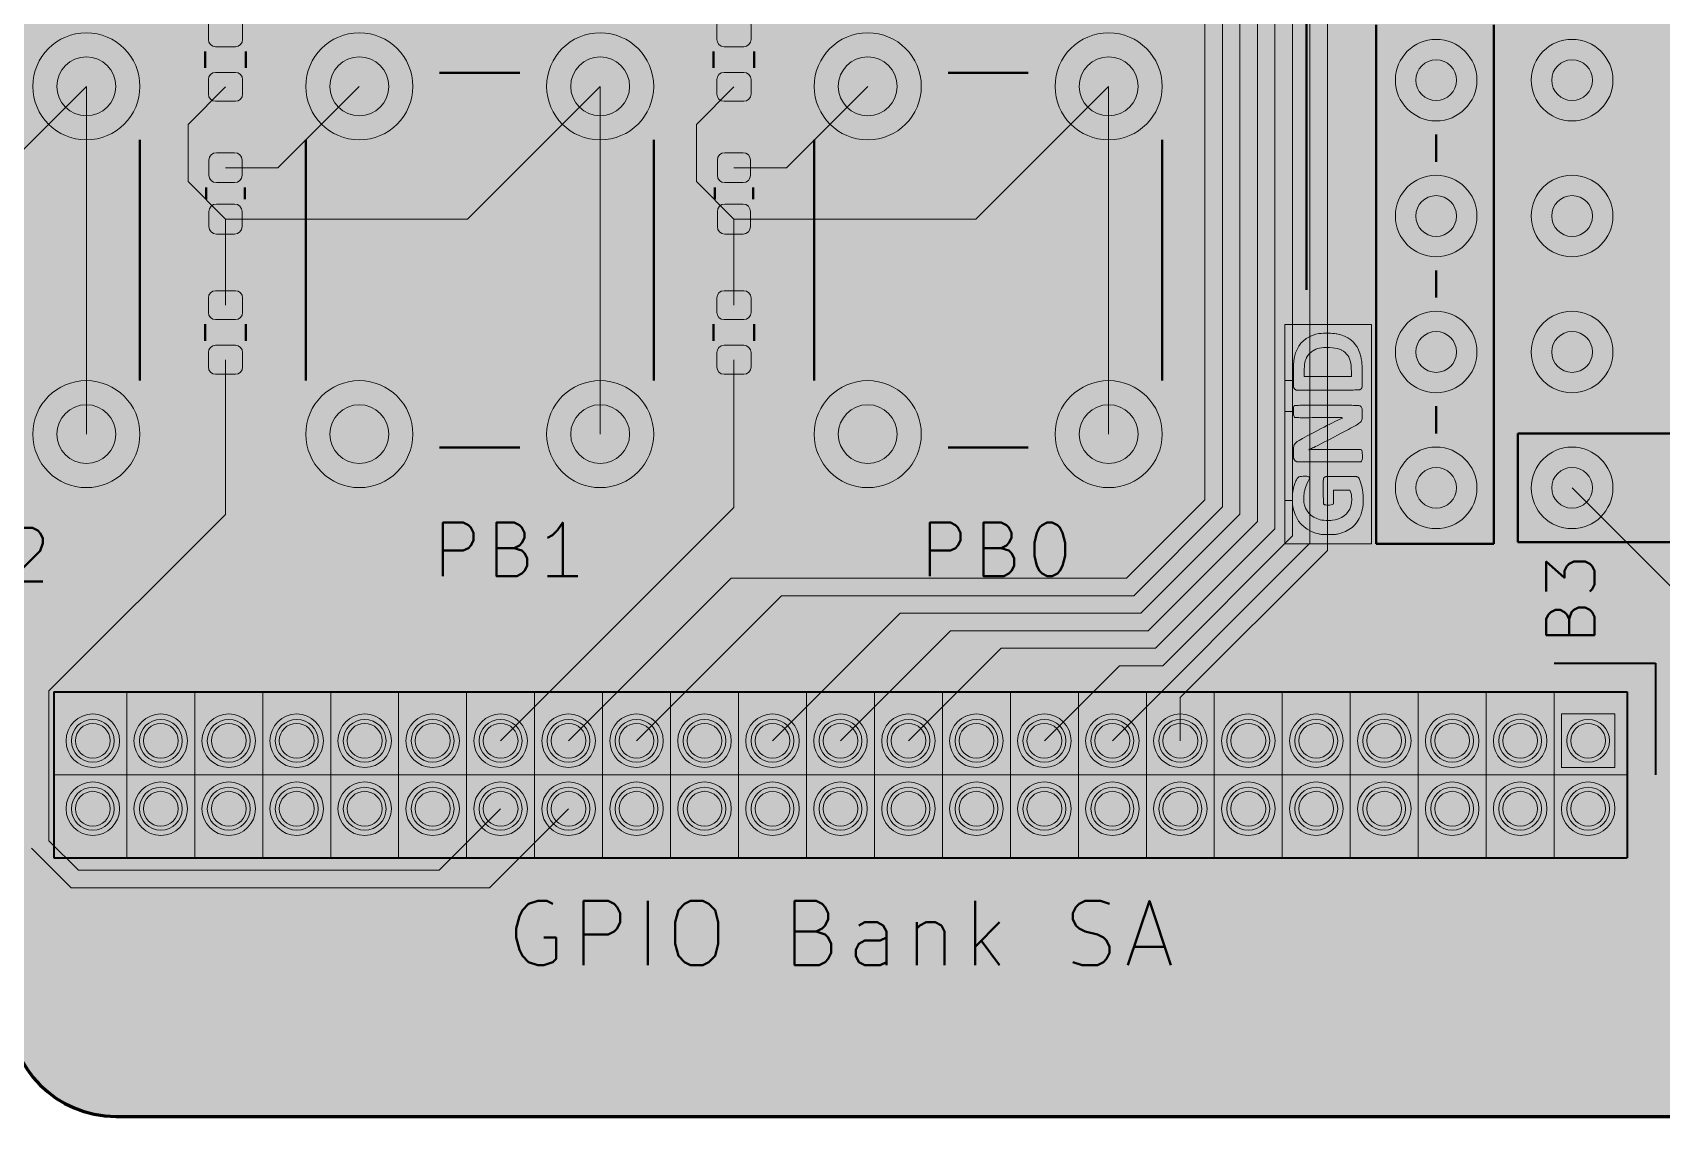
# Model space of a CAD drawing. Header units: millimetres. Extents: x 0 to 100, y -70 to 0.
# Drawn here: x 18.45 to 48.88, y -70 to -49.74 of the extents above; entities that cross this region are included whole.
import ezdxf

# ---------------------------------------------------------------- set-up
doc = ezdxf.new("R2010")
doc.units = ezdxf.units.MM
for name, color, linetype, lineweight, true_color in [('application board F.Cu', 8, 'Continuous', 18, 0x777779), ('application board F.Silkscreen', 18, 'Continuous', 40, 0x000000), ('application board pcb edge', 18, 'Continuous', 60, 0x000000), ('GPIO connector frame', 18, 'Continuous', 35, 0x000000), ('GPIO connector holes', 18, 'Continuous', 5, 0x000000), ('pcb board fill', 7, 'Continuous', 13, 0xefefef)]:
    doc.layers.add(name, color=color, linetype=linetype, lineweight=lineweight, true_color=true_color)

msp = doc.modelspace()

# ---------------------------------------------------------------- hatches: boundary and pattern name
at = {"layer": 'application board F.Silkscreen', "transparency": 33554687}
for points in [[(41.840269, -55.199627), (43.464467, -55.199627), (43.464467, -59.300372), (41.840269, -59.300372), (41.840269, -58.492138), (41.983306, -58.492138), (41.987391, -58.557937), (41.994287, -58.609023), (42.01054, -58.679978), (42.03421, -58.748666), (42.0646, -58.813642), (42.101018, -58.873462), (42.142769, -58.926681), (42.151669, -58.936374), (42.203626, -58.984613), (42.262532, -59.026695), (42.327939, -59.062382), (42.399404, -59.091438), (42.47648, -59.113623), (42.489001, -59.116453), (42.50552, -59.119869), (42.520853, -59.12249), (42.536621, -59.124419), (42.554446, -59.125758), (42.575949, -59.12661), (42.602753, -59.12708), (42.636478, -59.12727), (42.659471, -59.127292), (42.698028, -59.127212), (42.728721, -59.126904), (42.753153, -59.126268), (42.77293, -59.125205), (42.789656, -59.123616), (42.804937, -59.121399), (42.820376, -59.118456), (42.828065, -59.116811), (42.905742, -59.095663), (42.976847, -59.067738), (43.041296, -59.033121), (43.099008, -58.991894), (43.1499, -58.944143), (43.193889, -58.889951), (43.230893, -58.829401), (43.260829, -58.762579), (43.283614, -58.689569), (43.293796, -58.642952), (43.298096, -58.61962), (43.301363, -58.600571), (43.303719, -58.583939), (43.305284, -58.567858), (43.306181, -58.550465), (43.30653, -58.529892), (43.306454, -58.504275), (43.306074, -58.471748), (43.30588, -58.457494), (43.305024, -58.415647), (43.303628, -58.381149), (43.301541, -58.351886), (43.29861, -58.325744), (43.294683, -58.300609), (43.294541, -58.299805), (43.285357, -58.252857), (43.274915, -58.207589), (43.265217, -58.171373), (43.263667, -58.165585), (43.252066, -58.128426), (43.240566, -58.097695), (43.230764, -58.077), (43.21856, -58.06137), (43.203078, -58.049777), (43.203069, -58.049772), (43.199038, -58.047912), (43.194307, -58.046327), (43.188132, -58.044997), (43.179765, -58.043897), (43.168461, -58.043007), (43.153473, -58.042305), (43.134056, -58.041768), (43.109464, -58.041375), (43.07895, -58.041103), (43.041768, -58.040931), (42.997173, -58.040836), (42.944418, -58.040797), (42.898602, -58.04079), (42.839196, -58.040802), (42.788513, -58.040851), (42.745807, -58.04096), (42.710332, -58.041152), (42.68134, -58.041449), (42.658085, -58.041872), (42.639819, -58.042444), (42.625797, -58.043188), (42.615271, -58.044125), (42.607495, -58.045278), (42.601721, -58.04667), (42.597203, -58.048321), (42.593945, -58.049869), (42.586425, -58.053729), (42.58009, -58.057531), (42.574842, -58.062071), (42.570585, -58.068142), (42.567223, -58.07654), (42.56466, -58.088059), (42.5628, -58.103496), (42.561546, -58.123644), (42.560802, -58.1493), (42.560471, -58.181257), (42.560459, -58.220311), (42.560668, -58.267257), (42.560996, -58.322029), (42.562398, -58.553547), (42.575678, -58.563461), (42.583234, -58.568052), (42.592711, -58.57118), (42.606217, -58.573222), (42.62586, -58.574555), (42.640922, -58.575154), (42.680198, -58.575042), (42.711354, -58.571778), (42.734083, -58.565412), (42.745889, -58.558213), (42.748385, -58.555227), (42.750327, -58.550579), (42.751784, -58.54316), (42.752824, -58.531864), (42.753515, -58.515583), (42.753925, -58.493209), (42.754123, -58.463636), (42.754176, -58.425755), (42.754176, -58.296495), (43.056226, -58.296495), (43.068028, -58.32609), (43.078983, -58.357137), (43.086315, -58.387422), (43.090523, -58.419961), (43.092107, -58.45777), (43.09214, -58.4717), (43.087747, -58.536061), (43.075385, -58.595414), (43.05526, -58.649535), (43.027578, -58.698201), (42.992544, -58.741186), (42.950363, -58.778266), (42.901242, -58.809218), (42.845385, -58.833817), (42.782998, -58.85184), (42.735964, -58.860364), (42.700623, -58.863647), (42.65982, -58.864654), (42.616512, -58.863531), (42.573654, -58.860423), (42.534201, -58.855475), (42.501108, -58.848835), (42.500839, -58.848766), (42.439504, -58.828572), (42.384158, -58.801432), (42.335156, -58.767721), (42.292853, -58.727819), (42.257603, -58.682102), (42.229762, -58.63095), (42.209684, -58.574739), (42.199735, -58.528226), (42.197048, -58.501396), (42.196009, -58.46818), (42.196497, -58.431399), (42.198389, -58.393876), (42.201563, -58.358432), (42.205899, -58.327891), (42.209014, -58.313068), (42.228106, -58.248455), (42.253375, -58.184151), (42.279421, -58.129755), (42.291529, -58.106053), (42.299752, -58.089206), (42.304591, -58.077672), (42.306545, -58.069911), (42.306114, -58.064383), (42.303799, -58.059548), (42.302752, -58.057911), (42.292518, -58.048594), (42.275437, -58.041984), (42.250893, -58.03797), (42.218273, -58.036443), (42.185467, -58.036955), (42.152173, -58.03886), (42.126439, -58.042692), (42.106384, -58.04966), (42.090124, -58.06097), (42.075778, -58.077831), (42.061464, -58.101449), (42.049788, -58.123979), (42.028871, -58.173464), (42.011623, -58.23002), (41.998244, -58.291906), (41.988931, -58.357382), (41.983886, -58.424706), (41.983306, -58.492138), (41.840269, -58.492138), (41.840269, -56.824698), (42.001498, -56.824698), (42.001502, -56.826193), (42.002264, -56.860303), (42.004533, -56.886567), (42.008622, -56.906535), (42.014847, -56.921756), (42.023283, -56.933517), (42.02486, -56.935126), (42.026879, -56.936542), (42.029912, -56.937775), (42.034529, -56.938837), (42.041302, -56.939735), (42.050802, -56.940481), (42.0636, -56.941084), (42.080267, -56.941554), (42.101373, -56.9419), (42.127491, -56.942134), (42.159191, -56.942265), (42.197043, -56.942302), (42.24162, -56.942256), (42.293492, -56.942136), (42.35323, -56.941952), (42.421405, -56.941715), (42.483152, -56.94149), (42.558559, -56.941217), (42.625031, -56.940987), (42.683102, -56.940811), (42.733308, -56.940699), (42.776184, -56.940659), (42.812264, -56.940701), (42.842083, -56.940835), (42.866177, -56.94107), (42.88508, -56.941414), (42.899328, -56.941879), (42.909455, -56.942473), (42.915996, -56.943205), (42.919488, -56.944085), (42.920463, -56.945122), (42.919458, -56.946326), (42.917007, -56.947707), (42.914089, -56.94907), (42.888502, -56.961045), (42.85665, -56.976434), (42.819287, -56.994846), (42.777165, -57.015885), (42.731037, -57.03916), (42.681657, -57.064276), (42.629778, -57.090841), (42.576154, -57.11846), (42.521536, -57.14674), (42.466678, -57.175288), (42.412334, -57.20371), (42.359257, -57.231613), (42.308199, -57.258603), (42.259914, -57.284288), (42.215156, -57.308272), (42.174676, -57.330164), (42.139229, -57.34957), (42.109567, -57.366096), (42.086444, -57.379348), (42.070612, -57.388934), (42.065357, -57.392449), (42.039003, -57.416772), (42.019374, -57.447332), (42.01266, -57.463087), (42.00995, -57.47197), (42.007884, -57.483085), (42.006373, -57.497782), (42.005325, -57.517411), (42.004653, -57.543324), (42.004265, -57.57687), (42.004179, -57.59104), (42.004032, -57.625522), (42.004072, -57.651944), (42.004422, -57.671714), (42.005207, -57.686241), (42.006549, -57.696934), (42.008573, -57.705204), (42.011403, -57.712458), (42.015162, -57.720107), (42.01559, -57.720939), (42.027946, -57.739707), (42.043787, -57.752636), (42.048298, -57.75517), (42.069051, -57.766144), (43.265217, -57.766144), (43.274813, -57.755844), (43.282271, -57.743915), (43.287117, -57.729222), (43.287223, -57.728616), (43.289604, -57.716048), (43.291728, -57.707551), (43.291947, -57.706953), (43.293284, -57.698052), (43.293691, -57.682016), (43.2933, -57.661122), (43.292242, -57.637646), (43.290648, -57.613866), (43.288651, -57.592057), (43.286381, -57.574496), (43.28397, -57.56346), (43.283612, -57.562528), (43.281797, -57.557768), (43.280297, -57.553548), (43.278563, -57.549839), (43.276046, -57.546611), (43.272196, -57.543833), (43.266464, -57.541475), (43.258301, -57.539509), (43.247158, -57.537902), (43.232485, -57.536627), (43.213732, -57.535652), (43.190352, -57.534948), (43.161794, -57.534485), (43.127509, -57.534233), (43.086947, -57.534161), (43.039561, -57.53424), (42.984799, -57.53444), (42.922113, -57.534731), (42.850955, -57.535084), (42.786273, -57.535395), (42.719826, -57.535739), (42.655931, -57.536137), (42.595243, -57.53658), (42.538413, -57.537061), (42.486093, -57.537573), (42.438935, -57.538106), (42.397592, -57.538655), (42.362716, -57.53921), (42.334958, -57.539765), (42.314971, -57.540311), (42.303407, -57.540841), (42.300774, -57.541151), (42.29268, -57.542389), (42.290119, -57.540563), (42.294195, -57.536906), (42.304876, -57.531301), (42.319715, -57.525016), (42.339109, -57.517225), (42.360984, -57.507821), (42.385871, -57.496535), (42.414303, -57.483099), (42.446812, -57.467244), (42.48393, -57.448702), (42.526191, -57.427205), (42.574125, -57.402484), (42.628266, -57.374271), (42.689147, -57.342298), (42.757298, -57.306296), (42.82872, -57.268405), (42.882238, -57.239932), (42.934005, -57.212324), (42.983312, -57.185962), (43.029454, -57.161229), (43.071721, -57.138504), (43.109407, -57.118171), (43.141803, -57.100609), (43.168202, -57.086201), (43.187896, -57.075328), (43.200178, -57.06837), (43.202607, -57.066923), (43.221711, -57.053917), (43.240335, -57.039103), (43.254752, -57.02547), (43.255901, -57.024193), (43.266558, -57.010963), (43.27472, -56.997565), (43.280703, -56.982504), (43.284822, -56.964285), (43.287393, -56.941414), (43.288733, -56.912395), (43.289156, -56.875736), (43.289158, -56.866767), (43.288806, -56.830048), (43.287665, -56.801408), (43.285462, -56.779467), (43.281921, -56.762846), (43.27677, -56.750168), (43.269733, -56.740053), (43.262529, -56.732852), (43.258933, -56.729572), (43.255586, -56.726624), (43.251991, -56.723991), (43.247648, -56.721654), (43.242059, -56.719597), (43.234727, -56.7178), (43.225152, -56.716248), (43.212837, -56.714921), (43.197282, -56.713802), (43.17799, -56.712874), (43.154462, -56.712119), (43.126199, -56.711519), (43.092704, -56.711056), (43.053478, -56.710713), (43.008022, -56.710472), (42.955838, -56.710315), (42.896428, -56.710225), (42.829293, -56.710184), (42.753936, -56.710174), (42.669857, -56.710177), (42.644066, -56.710178), (42.624108, -56.710179), (42.536829, -56.710182), (42.458524, -56.710195), (42.3887, -56.710227), (42.32686, -56.710285), (42.272508, -56.710377), (42.22515, -56.710509), (42.18429, -56.71069), (42.149433, -56.710927), (42.120082, -56.711227), (42.095744, -56.711599), (42.075922, -56.712048), (42.06012, -56.712584), (42.047844, -56.713214), (42.038599, -56.713945), (42.031887, -56.714784), (42.027216, -56.715739), (42.024087, -56.716818), (42.022008, -56.718028), (42.020516, -56.719342), (42.012988, -56.729602), (42.007557, -56.743954), (42.003987, -56.76371), (42.002046, -56.790187), (42.001498, -56.824698), (41.840269, -56.824698), (41.840269, -56.245655), (42.003983, -56.245655), (42.00405, -56.280728), (42.004252, -56.308922), (42.004622, -56.331101), (42.005193, -56.348129), (42.006, -56.360871), (42.007077, -56.370189), (42.008456, -56.376947), (42.010172, -56.382011), (42.012259, -56.386243), (42.013362, -56.388164), (42.024217, -56.402277), (42.037647, -56.414501), (42.038922, -56.415392), (42.054756, -56.426062), (42.644066, -56.426062), (42.731689, -56.426053), (42.810335, -56.426022), (42.880499, -56.425963), (42.942675, -56.42587), (42.997356, -56.425737), (43.045036, -56.425557), (43.086209, -56.425324), (43.12137, -56.425032), (43.151013, -56.424676), (43.17563, -56.424249), (43.195717, -56.423744), (43.211767, -56.423157), (43.224275, -56.422479), (43.233733, -56.421707), (43.240637, -56.420832), (43.24548, -56.41985), (43.248756, -56.418754), (43.249203, -56.418551), (43.268075, -56.404464), (43.281745, -56.383007), (43.285004, -56.374384), (43.285783, -56.367236), (43.286437, -56.351624), (43.286956, -56.328555), (43.28733, -56.299033), (43.28755, -56.264066), (43.287605, -56.224658), (43.287487, -56.181817), (43.287248, -56.144314), (43.286735, -56.088483), (43.286133, -56.041173), (43.285411, -56.001433), (43.284533, -55.968314), (43.283467, -55.940866), (43.282178, -55.918138), (43.280632, -55.899181), (43.278797, -55.883044), (43.277699, -55.875334), (43.263677, -55.801168), (43.245255, -55.734659), (43.222014, -55.674872), (43.193535, -55.62087), (43.1594, -55.571718), (43.123527, -55.530885), (43.074847, -55.487233), (43.02006, -55.450123), (42.958855, -55.419404), (42.890921, -55.394922), (42.815946, -55.376527), (42.803415, -55.374164), (42.772411, -55.369785), (42.734881, -55.366465), (42.692964, -55.364221), (42.648798, -55.363068), (42.604521, -55.363025), (42.56227, -55.364107), (42.524183, -55.366333), (42.492398, -55.369718), (42.480781, -55.371613), (42.423192, -55.384289), (42.371751, -55.399789), (42.323312, -55.419127), (42.301866, -55.429247), (42.242107, -55.463594), (42.189115, -55.504372), (42.142842, -55.55166), (42.103237, -55.605532), (42.07025, -55.666067), (42.043832, -55.73334), (42.023933, -55.807428), (42.012303, -55.874369), (42.010351, -55.890694), (42.008727, -55.908966), (42.0074, -55.930169), (42.006343, -55.95529), (42.005526, -55.985312), (42.00492, -56.021222), (42.004495, -56.064005), (42.004223, -56.114645), (42.004116, -56.151416), (42.004016, -56.202839), (42.003983, -56.245655), (41.840269, -56.245655)], [(42.730943, -55.634343), (42.779759, -55.640653), (42.824179, -55.65066), (42.865744, -55.664638), (42.905996, -55.682858), (42.907839, -55.683802), (42.937131, -55.701872), (42.966994, -55.725537), (42.995095, -55.752549), (43.019099, -55.78066), (43.036673, -55.807622), (43.036996, -55.808237), (43.05173, -55.841074), (43.063602, -55.87822), (43.07276, -55.920597), (43.079351, -55.969128), (43.083522, -56.024735), (43.08542, -56.088341), (43.085575, -56.112351), (43.085645, -56.170358), (42.204884, -56.170358), (42.204967, -56.088674), (42.205629, -56.034494), (42.207661, -55.988237), (42.211302, -55.948425), (42.216795, -55.913576), (42.224379, -55.882213), (42.234296, -55.852854), (42.246788, -55.824021), (42.248753, -55.819947), (42.272747, -55.780223), (42.304067, -55.742874), (42.340574, -55.710042), (42.380127, -55.683869), (42.389808, -55.67883), (42.423639, -55.663532), (42.456621, -55.65179), (42.490861, -55.643161), (42.528465, -55.637202), (42.57154, -55.63347), (42.613951, -55.63172), (42.676187, -55.631456)]]:
    msp.add_hatch(color=256, dxfattribs=at).paths.add_polyline_path(points, flags=0)
at = {"layer": 'pcb board fill', "transparency": 33554687}
h = msp.add_hatch(color=256, dxfattribs=at)
edge = h.paths.add_edge_path(flags=0)
edge.add_line((100, -67.01), (100, -35.01))
edge.add_line((100, -35.01), (100, -3))
edge.add_arc((97, -3), 3, 0, 90)
edge.add_line((97, 0), (50, 0))
edge.add_line((50, 0), (3, 0))
edge.add_arc((3, -3), 3, 90, 180)
edge.add_line((0, -3), (0, -32))
edge.add_arc((3, -32), 3, 180, 270)
edge.add_line((3, -35), (7, -35))
edge.add_arc((7, -38), 3, 0, 90, ccw=False)
edge.add_line((10, -38), (10, -57))
edge.add_arc((13, -57), 3, 180, 270)
edge.add_line((13, -60), (15, -60))
edge.add_arc((15, -63), 3, 0, 90, ccw=False)
edge.add_line((18, -63), (18, -68))
edge.add_arc((20, -68), 2, 180, 270)
edge.add_line((20, -70), (50, -70))
edge.add_line((50, -70), (97, -70.000025))
edge.add_arc((96.9974, -66.9974), 3.002626, 270.0496133, 359.7595675)

# ---------------------------------------------------------------- linework, layer by layer
at = {"layer": 'application board F.Cu', "flags": 128}
for points in [[(42.312, -59.288), (42.312, -46.174448)], [(42.639, -46.039), (42.639, -59.423448)], [(41.658, -59.017104), (41.658, -46.445344)], [(41.985, -59.152552), (41.985, -46.309896)], [(40.677, -58.61076), (40.677, -46.851688)], [(41.004, -58.746208), (41.004, -46.71624)], [(41.331, -58.881656), (41.331, -46.580792)], [(40.35, -58.475312), (40.35, -49.25)], [(21.865, -50.01), (21.813338, -49.999724), (21.769541, -49.970459), (21.740276, -49.926662), (21.73, -49.875), (21.73, -49.605), (21.740276, -49.553338), (21.769541, -49.509541), (21.813338, -49.480276), (21.865, -49.47), (22.235, -49.47), (22.286662, -49.480276), (22.330459, -49.509541), (22.359724, -49.553338), (22.37, -49.605), (22.37, -49.875), (22.359724, -49.926662), (22.330459, -49.970459), (22.286662, -49.999724), (22.235, -50.01), (21.865, -50.01)], [(31.365, -50.01), (31.313338, -49.999724), (31.269541, -49.970459), (31.240276, -49.926662), (31.23, -49.875), (31.23, -49.605), (31.240276, -49.553338), (31.269541, -49.509541), (31.313338, -49.480276), (31.365, -49.47), (31.735, -49.47), (31.786662, -49.480276), (31.830459, -49.509541), (31.859724, -49.553338), (31.87, -49.605), (31.87, -49.875), (31.859724, -49.926662), (31.830459, -49.970459), (31.786662, -49.999724), (31.735, -50.01), (31.365, -50.01)], [(21.865, -51.03), (21.813338, -51.019724), (21.769541, -50.990459), (21.740276, -50.946662), (21.73, -50.895), (21.73, -50.625), (21.740276, -50.573338), (21.769541, -50.529541), (21.813338, -50.500276), (21.865, -50.49), (22.235, -50.49), (22.286662, -50.500276), (22.330459, -50.529541), (22.359724, -50.573338), (22.37, -50.625), (22.37, -50.895), (22.359724, -50.946662), (22.330459, -50.990459), (22.286662, -51.019724), (22.235, -51.03), (21.865, -51.03)], [(31.365, -51.03), (31.313338, -51.019724), (31.269541, -50.990459), (31.240276, -50.946662), (31.23, -50.895), (31.23, -50.625), (31.240276, -50.573338), (31.269541, -50.529541), (31.313338, -50.500276), (31.365, -50.49), (31.735, -50.49), (31.786662, -50.500276), (31.830459, -50.529541), (31.859724, -50.573338), (31.87, -50.625), (31.87, -50.895), (31.859724, -50.946662), (31.830459, -50.990459), (31.786662, -51.019724), (31.735, -51.03), (31.365, -51.03)], [(16.97, -53.23), (19.45, -50.75)], [(19.45, -57.25), (19.45, -50.75)], [(22.05, -50.76), (21.35, -51.46)], [(23.03, -52.27), (24.55, -50.75)], [(26.57, -53.23), (29.05, -50.75)], [(29.05, -50.75), (29.05, -57.25)], [(31.55, -50.76), (30.85, -51.46)], [(32.53, -52.27), (34.05, -50.75)], [(36.07, -53.23), (38.55, -50.75)], [(38.55, -57.25), (38.55, -50.75)], [(21.35, -51.46), (21.35, -52.53)], [(30.85, -51.46), (30.85, -52.53)], [(21.88, -52.55), (21.826424, -52.539343), (21.781005, -52.508995), (21.750657, -52.463576), (21.74, -52.41), (21.74, -52.13), (21.750657, -52.076424), (21.781005, -52.031005), (21.826424, -52.000657), (21.88, -51.99), (22.22, -51.99), (22.273576, -52.000657), (22.318995, -52.031005), (22.349343, -52.076424), (22.36, -52.13), (22.36, -52.41), (22.349343, -52.463576), (22.318995, -52.508995), (22.273576, -52.539343), (22.22, -52.55), (21.88, -52.55)], [(31.38, -52.55), (31.326424, -52.539343), (31.281005, -52.508995), (31.250657, -52.463576), (31.24, -52.41), (31.24, -52.13), (31.250657, -52.076424), (31.281005, -52.031005), (31.326424, -52.000657), (31.38, -51.99), (31.72, -51.99), (31.773576, -52.000657), (31.818995, -52.031005), (31.849343, -52.076424), (31.86, -52.13), (31.86, -52.41), (31.849343, -52.463576), (31.818995, -52.508995), (31.773576, -52.539343), (31.72, -52.55), (31.38, -52.55)], [(22.05, -52.27), (23.03, -52.27)], [(31.55, -52.27), (32.53, -52.27)], [(21.35, -52.53), (22.05, -53.23)], [(30.85, -52.53), (31.55, -53.23)], [(21.88, -53.51), (21.826424, -53.499343), (21.781005, -53.468995), (21.750657, -53.423576), (21.74, -53.37), (21.74, -53.09), (21.750657, -53.036424), (21.781005, -52.991005), (21.826424, -52.960657), (21.88, -52.95), (22.22, -52.95), (22.273576, -52.960657), (22.318995, -52.991005), (22.349343, -53.036424), (22.36, -53.09), (22.36, -53.37), (22.349343, -53.423576), (22.318995, -53.468995), (22.273576, -53.499343), (22.22, -53.51), (21.88, -53.51)], [(31.38, -53.51), (31.326424, -53.499343), (31.281005, -53.468995), (31.250657, -53.423576), (31.24, -53.37), (31.24, -53.09), (31.250657, -53.036424), (31.281005, -52.991005), (31.326424, -52.960657), (31.38, -52.95), (31.72, -52.95), (31.773576, -52.960657), (31.818995, -52.991005), (31.849343, -53.036424), (31.86, -53.09), (31.86, -53.37), (31.849343, -53.423576), (31.818995, -53.468995), (31.773576, -53.499343), (31.72, -53.51), (31.38, -53.51)], [(22.05, -54.84), (22.05, -53.23)], [(22.05, -53.23), (26.57, -53.23)], [(31.55, -53.23), (36.07, -53.23)], [(31.55, -54.84), (31.55, -53.23)], [(22.235, -54.57), (22.286662, -54.580276), (22.330459, -54.609541), (22.359724, -54.653338), (22.37, -54.705), (22.37, -54.975), (22.359724, -55.026662), (22.330459, -55.070459), (22.286662, -55.099724), (22.235, -55.11), (21.865, -55.11), (21.813338, -55.099724), (21.769541, -55.070459), (21.740276, -55.026662), (21.73, -54.975), (21.73, -54.705), (21.740276, -54.653338), (21.769541, -54.609541), (21.813338, -54.580276), (21.865, -54.57), (22.235, -54.57)], [(31.735, -54.57), (31.786662, -54.580276), (31.830459, -54.609541), (31.859724, -54.653338), (31.87, -54.705), (31.87, -54.975), (31.859724, -55.026662), (31.830459, -55.070459), (31.786662, -55.099724), (31.735, -55.11), (31.365, -55.11), (31.313338, -55.099724), (31.269541, -55.070459), (31.240276, -55.026662), (31.23, -54.975), (31.23, -54.705), (31.240276, -54.653338), (31.269541, -54.609541), (31.313338, -54.580276), (31.365, -54.57), (31.735, -54.57)], [(22.235, -55.59), (22.286662, -55.600276), (22.330459, -55.629541), (22.359724, -55.673338), (22.37, -55.725), (22.37, -55.995), (22.359724, -56.046662), (22.330459, -56.090459), (22.286662, -56.119724), (22.235, -56.13), (21.865, -56.13), (21.813338, -56.119724), (21.769541, -56.090459), (21.740276, -56.046662), (21.73, -55.995), (21.73, -55.725), (21.740276, -55.673338), (21.769541, -55.629541), (21.813338, -55.600276), (21.865, -55.59), (22.235, -55.59)], [(31.735, -55.59), (31.786662, -55.600276), (31.830459, -55.629541), (31.859724, -55.673338), (31.87, -55.725), (31.87, -55.995), (31.859724, -56.046662), (31.830459, -56.090459), (31.786662, -56.119724), (31.735, -56.13), (31.365, -56.13), (31.313338, -56.119724), (31.269541, -56.090459), (31.240276, -56.046662), (31.23, -55.995), (31.23, -55.725), (31.240276, -55.673338), (31.269541, -55.629541), (31.313338, -55.600276), (31.365, -55.59), (31.735, -55.59)], [(22.05, -55.86), (22.05, -58.75)], [(31.55, -55.86), (31.55, -58.62)], [(47.21, -58.254), (50.547, -61.591)], [(31.55, -58.62), (27.19, -62.98)], [(38.883536, -59.941776), (40.35, -58.475312)], [(39.018984, -60.268776), (40.677, -58.61076)], [(22.05, -58.75), (18.75, -62.05)], [(39.154432, -60.595776), (41.004, -58.746208)], [(39.28988, -60.922776), (41.331, -58.881656)], [(39.425328, -61.249776), (41.658, -59.017104)], [(38.62, -62.98), (42.312, -59.288)], [(39.560776, -61.576776), (41.985, -59.152552)], [(42.639, -59.423448), (39.89, -62.172448)], [(28.46, -62.98), (31.498224, -59.941776)], [(31.498224, -59.941776), (38.883536, -59.941776)], [(29.73, -62.98), (32.441224, -60.268776)], [(32.441224, -60.268776), (39.018984, -60.268776)], [(32.27, -62.98), (34.654224, -60.595776)], [(34.654224, -60.595776), (39.154432, -60.595776)], [(33.54, -62.98), (35.597224, -60.922776)], [(35.597224, -60.922776), (39.28988, -60.922776)], [(34.81, -62.98), (36.540224, -61.249776)], [(36.540224, -61.249776), (39.425328, -61.249776)], [(37.35, -62.98), (38.753224, -61.576776)], [(38.753224, -61.576776), (39.560776, -61.576776)], [(18.75, -62.05), (18.75, -64.85)], [(39.89, -62.172448), (39.89, -62.98)], [(48.01, -63.48), (47.01, -63.48), (47.01, -62.48), (48.01, -62.48), (48.01, -63.48)], [(26.04, -65.4), (27.19, -64.25)], [(26.983, -65.727), (28.46, -64.25)], [(18.423, -64.985448), (19.164552, -65.727)], [(18.75, -64.85), (19.3, -65.4)], [(19.3, -65.4), (26.04, -65.4)], [(19.164552, -65.727), (26.983, -65.727)]]:
    msp.add_lwpolyline(points, dxfattribs=at)
at = {"layer": 'application board F.Cu'}
for centre, radius in [((19.45, -50.75), 1), ((24.55, -50.75), 1), ((29.05, -50.75), 1), ((34.05, -50.75), 1), ((38.55, -50.75), 1), ((44.67, -50.634), 0.762), ((47.21, -50.634), 0.762), ((19.45, -50.75), 0.55), ((24.55, -50.75), 0.55), ((29.05, -50.75), 0.55), ((34.05, -50.75), 0.55), ((38.55, -50.75), 0.55), ((44.67, -50.634), 0.381), ((47.21, -50.634), 0.381), ((44.67, -53.174), 0.762), ((47.21, -53.174), 0.762), ((44.67, -53.174), 0.381), ((47.21, -53.174), 0.381), ((44.67, -55.714), 0.762), ((47.21, -55.714), 0.762), ((44.67, -55.714), 0.381), ((47.21, -55.714), 0.381), ((19.45, -57.25), 1), ((24.55, -57.25), 1), ((29.05, -57.25), 1), ((34.05, -57.25), 1), ((38.55, -57.25), 1), ((19.45, -57.25), 0.55), ((24.55, -57.25), 0.55), ((29.05, -57.25), 0.55), ((34.05, -57.25), 0.55), ((38.55, -57.25), 0.55), ((44.67, -58.254), 0.762), ((47.21, -58.254), 0.762), ((44.67, -58.254), 0.381), ((47.21, -58.254), 0.381), ((19.57, -62.98), 0.5), ((19.57, -62.98), 0.325), ((20.84, -62.98), 0.5), ((20.84, -62.98), 0.325), ((22.11, -62.98), 0.5), ((22.11, -62.98), 0.325), ((23.38, -62.98), 0.5), ((23.38, -62.98), 0.325), ((24.65, -62.98), 0.5), ((24.65, -62.98), 0.325), ((25.92, -62.98), 0.5), ((25.92, -62.98), 0.325), ((27.19, -62.98), 0.5), ((27.19, -62.98), 0.325), ((28.46, -62.98), 0.5), ((28.46, -62.98), 0.325), ((29.73, -62.98), 0.5), ((29.73, -62.98), 0.325), ((31, -62.98), 0.5), ((31, -62.98), 0.325), ((32.27, -62.98), 0.5), ((32.27, -62.98), 0.325), ((33.54, -62.98), 0.5), ((33.54, -62.98), 0.325), ((34.81, -62.98), 0.5), ((34.81, -62.98), 0.325), ((36.08, -62.98), 0.5), ((36.08, -62.98), 0.325), ((37.35, -62.98), 0.5), ((37.35, -62.98), 0.325), ((38.62, -62.98), 0.5), ((38.62, -62.98), 0.325), ((39.89, -62.98), 0.5), ((39.89, -62.98), 0.325), ((41.16, -62.98), 0.5), ((41.16, -62.98), 0.325), ((42.43, -62.98), 0.5), ((42.43, -62.98), 0.325), ((43.7, -62.98), 0.5), ((43.7, -62.98), 0.325), ((44.97, -62.98), 0.5), ((44.97, -62.98), 0.325), ((46.24, -62.98), 0.5), ((46.24, -62.98), 0.325), ((47.51, -62.98), 0.325), ((19.57, -64.25), 0.5), ((20.84, -64.25), 0.5), ((22.11, -64.25), 0.5), ((23.38, -64.25), 0.5), ((24.65, -64.25), 0.5), ((25.92, -64.25), 0.5), ((27.19, -64.25), 0.5), ((28.46, -64.25), 0.5), ((29.73, -64.25), 0.5), ((31, -64.25), 0.5), ((32.27, -64.25), 0.5), ((33.54, -64.25), 0.5), ((34.81, -64.25), 0.5), ((36.08, -64.25), 0.5), ((37.35, -64.25), 0.5), ((38.62, -64.25), 0.5), ((39.89, -64.25), 0.5), ((41.16, -64.25), 0.5), ((42.43, -64.25), 0.5), ((43.7, -64.25), 0.5), ((44.97, -64.25), 0.5), ((46.24, -64.25), 0.5), ((47.51, -64.25), 0.5), ((19.57, -64.25), 0.325), ((20.84, -64.25), 0.325), ((22.11, -64.25), 0.325), ((23.38, -64.25), 0.325), ((24.65, -64.25), 0.325), ((25.92, -64.25), 0.325), ((27.19, -64.25), 0.325), ((28.46, -64.25), 0.325), ((29.73, -64.25), 0.325), ((31, -64.25), 0.325), ((32.27, -64.25), 0.325), ((33.54, -64.25), 0.325), ((34.81, -64.25), 0.325), ((36.08, -64.25), 0.325), ((37.35, -64.25), 0.325), ((38.62, -64.25), 0.325), ((39.89, -64.25), 0.325), ((41.16, -64.25), 0.325), ((42.43, -64.25), 0.325), ((43.7, -64.25), 0.325), ((44.97, -64.25), 0.325), ((46.24, -64.25), 0.325), ((47.51, -64.25), 0.325)]:
    msp.add_circle(centre, radius, dxfattribs=at)
at = {"layer": 'application board F.Silkscreen', "flags": 128}
for points in [[(42.25, -54.55), (42.25, -49.55)], [(43.55, -49.6), (43.55, -59.3)], [(45.75, -59.3), (45.75, -49.6)], [(21.67, -50.403641), (21.67, -50.096359)], [(22.43, -50.403641), (22.43, -50.096359)], [(31.17, -50.403641), (31.17, -50.096359)], [(31.93, -50.403641), (31.93, -50.096359)], [(27.55, -50.5), (26.05, -50.5)], [(37.05, -50.5), (35.55, -50.5)], [(44.67, -52.158), (44.67, -51.65)], [(20.45, -56.25), (20.45, -51.75)], [(23.55, -51.75), (23.55, -56.25)], [(30.05, -56.25), (30.05, -51.75)], [(33.05, -51.75), (33.05, -56.25)], [(39.55, -56.25), (39.55, -51.75)], [(21.69, -52.857836), (21.69, -52.642164)], [(22.41, -52.857836), (22.41, -52.642164)], [(31.19, -52.857836), (31.19, -52.642164)], [(31.91, -52.857836), (31.91, -52.642164)], [(44.67, -54.698), (44.67, -54.19)], [(21.67, -55.196359), (21.67, -55.503641)], [(22.43, -55.196359), (22.43, -55.503641)], [(31.17, -55.196359), (31.17, -55.503641)], [(31.93, -55.196359), (31.93, -55.503641)], [(44.67, -57.238), (44.67, -56.73)], [(26.05, -57.5), (27.55, -57.5)], [(35.55, -57.5), (37.05, -57.5)], [(46.194, -57.238), (91.406, -57.238)], [(46.194, -59.27), (46.194, -57.238)], [(18.064285, -59.097619), (18.111904, -59.05), (18.207142, -59.00238), (18.445238, -59.00238), (18.540476, -59.05), (18.588095, -59.097619), (18.635714, -59.192857), (18.635714, -59.288095), (18.588095, -59.430952), (18.016666, -60.00238), (18.635714, -60.00238)], [(26.111904, -59.90238), (26.111904, -58.90238), (26.492857, -58.90238), (26.588095, -58.95), (26.635714, -58.997619), (26.683333, -59.092857), (26.683333, -59.235714), (26.635714, -59.330952), (26.588095, -59.378571), (26.492857, -59.42619), (26.111904, -59.42619)], [(27.445238, -59.378571), (27.588095, -59.42619), (27.635714, -59.473809), (27.683333, -59.569047), (27.683333, -59.711904), (27.635714, -59.807142), (27.588095, -59.854761), (27.492857, -59.90238), (27.111904, -59.90238), (27.111904, -58.90238), (27.445238, -58.90238), (27.540476, -58.95), (27.588095, -58.997619), (27.635714, -59.092857), (27.635714, -59.188095), (27.588095, -59.283333), (27.540476, -59.330952), (27.445238, -59.378571), (27.111904, -59.378571)], [(28.35, -59.90238), (28.35, -58.90238), (28.254761, -59.045238), (28.159523, -59.140476), (28.064285, -59.188095)], [(35.211904, -59.90238), (35.211904, -58.90238), (35.592857, -58.90238), (35.688095, -58.95), (35.735714, -58.997619), (35.783333, -59.092857), (35.783333, -59.235714), (35.735714, -59.330952), (35.688095, -59.378571), (35.592857, -59.42619), (35.211904, -59.42619)], [(36.545238, -59.378571), (36.688095, -59.42619), (36.735714, -59.473809), (36.783333, -59.569047), (36.783333, -59.711904), (36.735714, -59.807142), (36.688095, -59.854761), (36.592857, -59.90238), (36.211904, -59.90238), (36.211904, -58.90238), (36.545238, -58.90238), (36.640476, -58.95), (36.688095, -58.997619), (36.735714, -59.092857), (36.735714, -59.188095), (36.688095, -59.283333), (36.640476, -59.330952), (36.545238, -59.378571), (36.211904, -59.378571)], [(37.40238, -58.90238), (37.497619, -58.90238), (37.592857, -58.95), (37.640476, -58.997619), (37.688095, -59.092857), (37.735714, -59.283333), (37.735714, -59.521428), (37.688095, -59.711904), (37.640476, -59.807142), (37.592857, -59.854761), (37.497619, -59.90238), (37.40238, -59.90238), (37.307142, -59.854761), (37.259523, -59.807142), (37.211904, -59.711904), (37.164285, -59.521428), (37.164285, -59.283333), (37.211904, -59.092857), (37.259523, -58.997619), (37.307142, -58.95), (37.40238, -58.90238)], [(43.55, -59.3), (45.75, -59.3)], [(91.406, -59.27), (46.194, -59.27)], [(46.727142, -60.19), (46.727142, -59.632857), (47.07, -59.932857), (47.07, -59.804285), (47.112857, -59.718571), (47.155714, -59.675714), (47.241428, -59.632857), (47.455714, -59.632857), (47.541428, -59.675714), (47.584285, -59.718571), (47.627142, -59.804285), (47.627142, -60.061428), (47.584285, -60.147142), (47.541428, -60.19)], [(28.635714, -59.90238), (28.064285, -59.90238)], [(47.155714, -60.704285), (47.198571, -60.575714), (47.241428, -60.532857), (47.327142, -60.49), (47.455714, -60.49), (47.541428, -60.532857), (47.584285, -60.575714), (47.627142, -60.661428), (47.627142, -61.004285), (46.727142, -61.004285), (46.727142, -60.704285), (46.77, -60.618571), (46.812857, -60.575714), (46.898571, -60.532857), (46.984285, -60.532857), (47.07, -60.575714), (47.112857, -60.618571), (47.155714, -60.704285), (47.155714, -61.004285)], [(28.168571, -66.03), (28.054285, -65.972857), (27.882857, -65.972857), (27.711428, -66.03), (27.597142, -66.144285), (27.54, -66.258571), (27.482857, -66.487142), (27.482857, -66.658571), (27.54, -66.887142), (27.597142, -67.001428), (27.711428, -67.115714), (27.882857, -67.172857), (27.997142, -67.172857), (28.168571, -67.115714), (28.225714, -67.058571), (28.225714, -66.658571), (27.997142, -66.658571)], [(28.74, -67.172857), (28.74, -65.972857), (29.197142, -65.972857), (29.311428, -66.03), (29.368571, -66.087142), (29.425714, -66.201428), (29.425714, -66.372857), (29.368571, -66.487142), (29.311428, -66.544285), (29.197142, -66.601428), (28.74, -66.601428)], [(29.94, -67.172857), (29.94, -65.972857)], [(30.74, -65.972857), (30.968571, -65.972857), (31.082857, -66.03), (31.197142, -66.144285), (31.254285, -66.372857), (31.254285, -66.772857), (31.197142, -67.001428), (31.082857, -67.115714), (30.968571, -67.172857), (30.74, -67.172857), (30.625714, -67.115714), (30.511428, -67.001428), (30.454285, -66.772857), (30.454285, -66.372857), (30.511428, -66.144285), (30.625714, -66.03), (30.74, -65.972857)], [(33.082857, -66.544285), (33.254285, -66.601428), (33.311428, -66.658571), (33.368571, -66.772857), (33.368571, -66.944285), (33.311428, -67.058571), (33.254285, -67.115714), (33.14, -67.172857), (32.682857, -67.172857), (32.682857, -65.972857), (33.082857, -65.972857), (33.197142, -66.03), (33.254285, -66.087142), (33.311428, -66.201428), (33.311428, -66.315714), (33.254285, -66.43), (33.197142, -66.487142), (33.082857, -66.544285), (32.682857, -66.544285)], [(36.054285, -67.172857), (36.054285, -65.972857)], [(37.882857, -67.115714), (38.054285, -67.172857), (38.34, -67.172857), (38.454285, -67.115714), (38.511428, -67.058571), (38.568571, -66.944285), (38.568571, -66.83), (38.511428, -66.715714), (38.454285, -66.658571), (38.34, -66.601428), (38.111428, -66.544285), (37.997142, -66.487142), (37.94, -66.43), (37.882857, -66.315714), (37.882857, -66.201428), (37.94, -66.087142), (37.997142, -66.03), (38.111428, -65.972857), (38.397142, -65.972857), (38.568571, -66.03)], [(38.911428, -67.172857), (39.311428, -65.972857), (39.711428, -67.172857)], [(34.397142, -67.172857), (34.397142, -66.544285), (34.34, -66.43), (34.225714, -66.372857), (33.997142, -66.372857), (33.882857, -66.43)], [(34.968571, -66.372857), (34.968571, -67.172857)], [(34.968571, -66.487142), (35.025714, -66.43), (35.14, -66.372857), (35.311428, -66.372857), (35.425714, -66.43), (35.482857, -66.544285), (35.482857, -67.172857)], [(36.511428, -66.372857), (36.054285, -66.83)], [(34.397142, -67.115714), (34.282857, -67.172857), (33.997142, -67.172857), (33.882857, -67.115714), (33.825714, -67.001428), (33.825714, -66.887142), (33.882857, -66.772857), (33.997142, -66.715714), (34.282857, -66.715714), (34.397142, -66.658571)], [(36.168571, -66.715714), (36.511428, -67.172857)], [(39.025714, -66.83), (39.597142, -66.83)]]:
    msp.add_lwpolyline(points, dxfattribs=at)
at = {"layer": 'application board F.Silkscreen', "lineweight": 0, "flags": 128}
for points in [[(41.840269, -55.199627), (43.464467, -55.199627), (43.464467, -59.300372), (41.840269, -59.300372), (41.840269, -58.492138), (41.983306, -58.492138), (41.987391, -58.557937), (41.994287, -58.609023), (42.01054, -58.679978), (42.03421, -58.748666), (42.0646, -58.813642), (42.101018, -58.873462), (42.142769, -58.926681), (42.151669, -58.936374), (42.203626, -58.984613), (42.262532, -59.026695), (42.327939, -59.062382), (42.399404, -59.091438), (42.47648, -59.113623), (42.489001, -59.116453), (42.50552, -59.119869), (42.520853, -59.12249), (42.536621, -59.124419), (42.554446, -59.125758), (42.575949, -59.12661), (42.602753, -59.12708), (42.636478, -59.12727), (42.659471, -59.127292), (42.698028, -59.127212), (42.728721, -59.126904), (42.753153, -59.126268), (42.77293, -59.125205), (42.789656, -59.123616), (42.804937, -59.121399), (42.820376, -59.118456), (42.828065, -59.116811), (42.905742, -59.095663), (42.976847, -59.067738), (43.041296, -59.033121), (43.099008, -58.991894), (43.1499, -58.944143), (43.193889, -58.889951), (43.230893, -58.829401), (43.260829, -58.762579), (43.283614, -58.689569), (43.293796, -58.642952), (43.298096, -58.61962), (43.301363, -58.600571), (43.303719, -58.583939), (43.305284, -58.567858), (43.306181, -58.550465), (43.30653, -58.529892), (43.306454, -58.504275), (43.306074, -58.471748), (43.30588, -58.457494), (43.305024, -58.415647), (43.303628, -58.381149), (43.301541, -58.351886), (43.29861, -58.325744), (43.294683, -58.300609), (43.294541, -58.299805), (43.285357, -58.252857), (43.274915, -58.207589), (43.265217, -58.171373), (43.263667, -58.165585), (43.252066, -58.128426), (43.240566, -58.097695), (43.230764, -58.077), (43.21856, -58.06137), (43.203078, -58.049777), (43.203069, -58.049772), (43.199038, -58.047912), (43.194307, -58.046327), (43.188132, -58.044997), (43.179765, -58.043897), (43.168461, -58.043007), (43.153473, -58.042305), (43.134056, -58.041768), (43.109464, -58.041375), (43.07895, -58.041103), (43.041768, -58.040931), (42.997173, -58.040836), (42.944418, -58.040797), (42.898602, -58.04079), (42.839196, -58.040802), (42.788513, -58.040851), (42.745807, -58.04096), (42.710332, -58.041152), (42.68134, -58.041449), (42.658085, -58.041872), (42.639819, -58.042444), (42.625797, -58.043188), (42.615271, -58.044125), (42.607495, -58.045278), (42.601721, -58.04667), (42.597203, -58.048321), (42.593945, -58.049869), (42.586425, -58.053729), (42.58009, -58.057531), (42.574842, -58.062071), (42.570585, -58.068142), (42.567223, -58.07654), (42.56466, -58.088059), (42.5628, -58.103496), (42.561546, -58.123644), (42.560802, -58.1493), (42.560471, -58.181257), (42.560459, -58.220311), (42.560668, -58.267257), (42.560996, -58.322029), (42.562398, -58.553547), (42.575678, -58.563461), (42.583234, -58.568052), (42.592711, -58.57118), (42.606217, -58.573222), (42.62586, -58.574555), (42.640922, -58.575154), (42.680198, -58.575042), (42.711354, -58.571778), (42.734083, -58.565412), (42.745889, -58.558213), (42.748385, -58.555227), (42.750327, -58.550579), (42.751784, -58.54316), (42.752824, -58.531864), (42.753515, -58.515583), (42.753925, -58.493209), (42.754123, -58.463636), (42.754176, -58.425755), (42.754176, -58.296495), (43.056226, -58.296495), (43.068028, -58.32609), (43.078983, -58.357137), (43.086315, -58.387422), (43.090523, -58.419961), (43.092107, -58.45777), (43.09214, -58.4717), (43.087747, -58.536061), (43.075385, -58.595414), (43.05526, -58.649535), (43.027578, -58.698201), (42.992544, -58.741186), (42.950363, -58.778266), (42.901242, -58.809218), (42.845385, -58.833817), (42.782998, -58.85184), (42.735964, -58.860364), (42.700623, -58.863647), (42.65982, -58.864654), (42.616512, -58.863531), (42.573654, -58.860423), (42.534201, -58.855475), (42.501108, -58.848835), (42.500839, -58.848766), (42.439504, -58.828572), (42.384158, -58.801432), (42.335156, -58.767721), (42.292853, -58.727819), (42.257603, -58.682102), (42.229762, -58.63095), (42.209684, -58.574739), (42.199735, -58.528226), (42.197048, -58.501396), (42.196009, -58.46818), (42.196497, -58.431399), (42.198389, -58.393876), (42.201563, -58.358432), (42.205899, -58.327891), (42.209014, -58.313068), (42.228106, -58.248455), (42.253375, -58.184151), (42.279421, -58.129755), (42.291529, -58.106053), (42.299752, -58.089206), (42.304591, -58.077672), (42.306545, -58.069911), (42.306114, -58.064383), (42.303799, -58.059548), (42.302752, -58.057911), (42.292518, -58.048594), (42.275437, -58.041984), (42.250893, -58.03797), (42.218273, -58.036443), (42.185467, -58.036955), (42.152173, -58.03886), (42.126439, -58.042692), (42.106384, -58.04966), (42.090124, -58.06097), (42.075778, -58.077831), (42.061464, -58.101449), (42.049788, -58.123979), (42.028871, -58.173464), (42.011623, -58.23002), (41.998244, -58.291906), (41.988931, -58.357382), (41.983886, -58.424706), (41.983306, -58.492138), (41.840269, -58.492138), (41.840269, -56.824698), (42.001498, -56.824698), (42.001502, -56.826193), (42.002264, -56.860303), (42.004533, -56.886567), (42.008622, -56.906535), (42.014847, -56.921756), (42.023283, -56.933517), (42.02486, -56.935126), (42.026879, -56.936542), (42.029912, -56.937775), (42.034529, -56.938837), (42.041302, -56.939735), (42.050802, -56.940481), (42.0636, -56.941084), (42.080267, -56.941554), (42.101373, -56.9419), (42.127491, -56.942134), (42.159191, -56.942265), (42.197043, -56.942302), (42.24162, -56.942256), (42.293492, -56.942136), (42.35323, -56.941952), (42.421405, -56.941715), (42.483152, -56.94149), (42.558559, -56.941217), (42.625031, -56.940987), (42.683102, -56.940811), (42.733308, -56.940699), (42.776184, -56.940659), (42.812264, -56.940701), (42.842083, -56.940835), (42.866177, -56.94107), (42.88508, -56.941414), (42.899328, -56.941879), (42.909455, -56.942473), (42.915996, -56.943205), (42.919488, -56.944085), (42.920463, -56.945122), (42.919458, -56.946326), (42.917007, -56.947707), (42.914089, -56.94907), (42.888502, -56.961045), (42.85665, -56.976434), (42.819287, -56.994846), (42.777165, -57.015885), (42.731037, -57.03916), (42.681657, -57.064276), (42.629778, -57.090841), (42.576154, -57.11846), (42.521536, -57.14674), (42.466678, -57.175288), (42.412334, -57.20371), (42.359257, -57.231613), (42.308199, -57.258603), (42.259914, -57.284288), (42.215156, -57.308272), (42.174676, -57.330164), (42.139229, -57.34957), (42.109567, -57.366096), (42.086444, -57.379348), (42.070612, -57.388934), (42.065357, -57.392449), (42.039003, -57.416772), (42.019374, -57.447332), (42.01266, -57.463087), (42.00995, -57.47197), (42.007884, -57.483085), (42.006373, -57.497782), (42.005325, -57.517411), (42.004653, -57.543324), (42.004265, -57.57687), (42.004179, -57.59104), (42.004032, -57.625522), (42.004072, -57.651944), (42.004422, -57.671714), (42.005207, -57.686241), (42.006549, -57.696934), (42.008573, -57.705204), (42.011403, -57.712458), (42.015162, -57.720107), (42.01559, -57.720939), (42.027946, -57.739707), (42.043787, -57.752636), (42.048298, -57.75517), (42.069051, -57.766144), (43.265217, -57.766144), (43.274813, -57.755844), (43.282271, -57.743915), (43.287117, -57.729222), (43.287223, -57.728616), (43.289604, -57.716048), (43.291728, -57.707551), (43.291947, -57.706953), (43.293284, -57.698052), (43.293691, -57.682016), (43.2933, -57.661122), (43.292242, -57.637646), (43.290648, -57.613866), (43.288651, -57.592057), (43.286381, -57.574496), (43.28397, -57.56346), (43.283612, -57.562528), (43.281797, -57.557768), (43.280297, -57.553548), (43.278563, -57.549839), (43.276046, -57.546611), (43.272196, -57.543833), (43.266464, -57.541475), (43.258301, -57.539509), (43.247158, -57.537902), (43.232485, -57.536627), (43.213732, -57.535652), (43.190352, -57.534948), (43.161794, -57.534485), (43.127509, -57.534233), (43.086947, -57.534161), (43.039561, -57.53424), (42.984799, -57.53444), (42.922113, -57.534731), (42.850955, -57.535084), (42.786273, -57.535395), (42.719826, -57.535739), (42.655931, -57.536137), (42.595243, -57.53658), (42.538413, -57.537061), (42.486093, -57.537573), (42.438935, -57.538106), (42.397592, -57.538655), (42.362716, -57.53921), (42.334958, -57.539765), (42.314971, -57.540311), (42.303407, -57.540841), (42.300774, -57.541151), (42.29268, -57.542389), (42.290119, -57.540563), (42.294195, -57.536906), (42.304876, -57.531301), (42.319715, -57.525016), (42.339109, -57.517225), (42.360984, -57.507821), (42.385871, -57.496535), (42.414303, -57.483099), (42.446812, -57.467244), (42.48393, -57.448702), (42.526191, -57.427205), (42.574125, -57.402484), (42.628266, -57.374271), (42.689147, -57.342298), (42.757298, -57.306296), (42.82872, -57.268405), (42.882238, -57.239932), (42.934005, -57.212324), (42.983312, -57.185962), (43.029454, -57.161229), (43.071721, -57.138504), (43.109407, -57.118171), (43.141803, -57.100609), (43.168202, -57.086201), (43.187896, -57.075328), (43.200178, -57.06837), (43.202607, -57.066923), (43.221711, -57.053917), (43.240335, -57.039103), (43.254752, -57.02547), (43.255901, -57.024193), (43.266558, -57.010963), (43.27472, -56.997565), (43.280703, -56.982504), (43.284822, -56.964285), (43.287393, -56.941414), (43.288733, -56.912395), (43.289156, -56.875736), (43.289158, -56.866767), (43.288806, -56.830048), (43.287665, -56.801408), (43.285462, -56.779467), (43.281921, -56.762846), (43.27677, -56.750168), (43.269733, -56.740053), (43.262529, -56.732852), (43.258933, -56.729572), (43.255586, -56.726624), (43.251991, -56.723991), (43.247648, -56.721654), (43.242059, -56.719597), (43.234727, -56.7178), (43.225152, -56.716248), (43.212837, -56.714921), (43.197282, -56.713802), (43.17799, -56.712874), (43.154462, -56.712119), (43.126199, -56.711519), (43.092704, -56.711056), (43.053478, -56.710713), (43.008022, -56.710472), (42.955838, -56.710315), (42.896428, -56.710225), (42.829293, -56.710184), (42.753936, -56.710174), (42.669857, -56.710177), (42.644066, -56.710178), (42.624108, -56.710179), (42.536829, -56.710182), (42.458524, -56.710195), (42.3887, -56.710227), (42.32686, -56.710285), (42.272508, -56.710377), (42.22515, -56.710509), (42.18429, -56.71069), (42.149433, -56.710927), (42.120082, -56.711227), (42.095744, -56.711599), (42.075922, -56.712048), (42.06012, -56.712584), (42.047844, -56.713214), (42.038599, -56.713945), (42.031887, -56.714784), (42.027216, -56.715739), (42.024087, -56.716818), (42.022008, -56.718028), (42.020516, -56.719342), (42.012988, -56.729602), (42.007557, -56.743954), (42.003987, -56.76371), (42.002046, -56.790187), (42.001498, -56.824698), (41.840269, -56.824698), (41.840269, -56.245655), (42.003983, -56.245655), (42.00405, -56.280728), (42.004252, -56.308922), (42.004622, -56.331101), (42.005193, -56.348129), (42.006, -56.360871), (42.007077, -56.370189), (42.008456, -56.376947), (42.010172, -56.382011), (42.012259, -56.386243), (42.013362, -56.388164), (42.024217, -56.402277), (42.037647, -56.414501), (42.038922, -56.415392), (42.054756, -56.426062), (42.644066, -56.426062), (42.731689, -56.426053), (42.810335, -56.426022), (42.880499, -56.425963), (42.942675, -56.42587), (42.997356, -56.425737), (43.045036, -56.425557), (43.086209, -56.425324), (43.12137, -56.425032), (43.151013, -56.424676), (43.17563, -56.424249), (43.195717, -56.423744), (43.211767, -56.423157), (43.224275, -56.422479), (43.233733, -56.421707), (43.240637, -56.420832), (43.24548, -56.41985), (43.248756, -56.418754), (43.249203, -56.418551), (43.268075, -56.404464), (43.281745, -56.383007), (43.285004, -56.374384), (43.285783, -56.367236), (43.286437, -56.351624), (43.286956, -56.328555), (43.28733, -56.299033), (43.28755, -56.264066), (43.287605, -56.224658), (43.287487, -56.181817), (43.287248, -56.144314), (43.286735, -56.088483), (43.286133, -56.041173), (43.285411, -56.001433), (43.284533, -55.968314), (43.283467, -55.940866), (43.282178, -55.918138), (43.280632, -55.899181), (43.278797, -55.883044), (43.277699, -55.875334), (43.263677, -55.801168), (43.245255, -55.734659), (43.222014, -55.674872), (43.193535, -55.62087), (43.1594, -55.571718), (43.123527, -55.530885), (43.074847, -55.487233), (43.02006, -55.450123), (42.958855, -55.419404), (42.890921, -55.394922), (42.815946, -55.376527), (42.803415, -55.374164), (42.772411, -55.369785), (42.734881, -55.366465), (42.692964, -55.364221), (42.648798, -55.363068), (42.604521, -55.363025), (42.56227, -55.364107), (42.524183, -55.366333), (42.492398, -55.369718), (42.480781, -55.371613), (42.423192, -55.384289), (42.371751, -55.399789), (42.323312, -55.419127), (42.301866, -55.429247), (42.242107, -55.463594), (42.189115, -55.504372), (42.142842, -55.55166), (42.103237, -55.605532), (42.07025, -55.666067), (42.043832, -55.73334), (42.023933, -55.807428), (42.012303, -55.874369), (42.010351, -55.890694), (42.008727, -55.908966), (42.0074, -55.930169), (42.006343, -55.95529), (42.005526, -55.985312), (42.00492, -56.021222), (42.004495, -56.064005), (42.004223, -56.114645), (42.004116, -56.151416), (42.004016, -56.202839), (42.003983, -56.245655), (41.840269, -56.245655), (41.840269, -55.199627)], [(42.730943, -55.634343), (42.779759, -55.640653), (42.824179, -55.65066), (42.865744, -55.664638), (42.905996, -55.682858), (42.907839, -55.683802), (42.937131, -55.701872), (42.966994, -55.725537), (42.995095, -55.752549), (43.019099, -55.78066), (43.036673, -55.807622), (43.036996, -55.808237), (43.05173, -55.841074), (43.063602, -55.87822), (43.07276, -55.920597), (43.079351, -55.969128), (43.083522, -56.024735), (43.08542, -56.088341), (43.085575, -56.112351), (43.085645, -56.170358), (42.204884, -56.170358), (42.204967, -56.088674), (42.205629, -56.034494), (42.207661, -55.988237), (42.211302, -55.948425), (42.216795, -55.913576), (42.224379, -55.882213), (42.234296, -55.852854), (42.246788, -55.824021), (42.248753, -55.819947), (42.272747, -55.780223), (42.304067, -55.742874), (42.340574, -55.710042), (42.380127, -55.683869), (42.389808, -55.67883), (42.423639, -55.663532), (42.456621, -55.65179), (42.490861, -55.643161), (42.528465, -55.637202), (42.57154, -55.63347), (42.613951, -55.63172), (42.676187, -55.631456), (42.730943, -55.634343)]]:
    msp.add_lwpolyline(points, dxfattribs=at)
at = {"layer": 'application board pcb edge', "color": 18, "true_color": 0x000000, "flags": 128}
msp.add_lwpolyline([(18, -68, 0.414213562), (20, -70)], format="xyb", dxfattribs=at)
msp.add_lwpolyline([(20, -70), (50, -70)], dxfattribs=at)
at = {"layer": 'GPIO connector frame'}
for p, q in [((46.875, -61.53), (48.77, -61.53)), ((48.77, -61.53), (48.77, -63.615)), ((18.84, -62.065), (18.84, -63.615)), ((18.84, -62.065), (48.24, -62.065)), ((48.24, -62.065), (48.24, -63.615)), ((18.84, -63.615), (18.84, -65.165)), ((48.24, -63.615), (48.24, -65.165)), ((18.84, -65.165), (48.24, -65.165))]:
    msp.add_line(p, q, dxfattribs=at)
at = {"layer": 'GPIO connector holes'}
for p, q in [((20.205, -62.065), (20.205, -63.615)), ((21.475, -62.065), (21.475, -63.615)), ((22.745, -62.065), (22.745, -63.615)), ((24.015, -62.065), (24.015, -63.615)), ((25.285, -62.065), (25.285, -63.615)), ((26.555, -62.065), (26.555, -63.615)), ((27.825, -62.065), (27.825, -63.615)), ((29.095, -62.065), (29.095, -63.615)), ((30.365, -62.065), (30.365, -63.615)), ((31.635, -62.065), (31.635, -63.615)), ((32.905, -62.065), (32.905, -63.615)), ((34.175, -62.065), (34.175, -63.615)), ((35.445, -62.065), (35.445, -63.615)), ((36.715, -62.065), (36.715, -63.615)), ((37.985, -62.065), (37.985, -63.615)), ((39.255, -62.065), (39.255, -63.615)), ((40.525, -62.065), (40.525, -63.615)), ((41.795, -62.065), (41.795, -63.615)), ((43.065, -62.065), (43.065, -63.615)), ((44.335, -62.065), (44.335, -63.615)), ((45.605, -62.065), (45.605, -63.615)), ((46.875, -62.065), (46.875, -63.615)), ((18.84, -63.615), (48.24, -63.615)), ((20.205, -63.615), (20.205, -65.165)), ((21.475, -63.615), (21.475, -65.165)), ((22.745, -63.615), (22.745, -65.165)), ((24.015, -63.615), (24.015, -65.165)), ((25.285, -63.615), (25.285, -65.165)), ((26.555, -63.615), (26.555, -65.165)), ((27.825, -63.615), (27.825, -65.165)), ((29.095, -63.615), (29.095, -65.165)), ((30.365, -63.615), (30.365, -65.165)), ((31.635, -63.615), (31.635, -65.165)), ((32.905, -63.615), (32.905, -65.165)), ((34.175, -63.615), (34.175, -65.165)), ((35.445, -63.615), (35.445, -65.165)), ((36.715, -63.615), (36.715, -65.165)), ((37.985, -63.615), (37.985, -65.165)), ((39.255, -63.615), (39.255, -65.165)), ((40.525, -63.615), (40.525, -65.165)), ((41.795, -63.615), (41.795, -65.165)), ((43.065, -63.615), (43.065, -65.165)), ((44.335, -63.615), (44.335, -65.165)), ((45.605, -63.615), (45.605, -65.165)), ((46.875, -63.615), (46.875, -65.165))]:
    msp.add_line(p, q, dxfattribs=at)
for centre in [(19.57, -62.98), (20.84, -62.98), (22.11, -62.98), (23.38, -62.98), (24.65, -62.98), (25.92, -62.98), (27.19, -62.98), (28.46, -62.98), (29.73, -62.98), (31, -62.98), (32.27, -62.98), (33.54, -62.98), (34.81, -62.98), (36.08, -62.98), (37.35, -62.98), (38.62, -62.98), (39.89, -62.98), (41.16, -62.98), (42.43, -62.98), (43.7, -62.98), (44.97, -62.98), (46.24, -62.98), (47.51, -62.98), (19.57, -64.25), (20.84, -64.25), (22.11, -64.25), (23.38, -64.25), (24.65, -64.25), (25.92, -64.25), (27.19, -64.25), (28.46, -64.25), (29.73, -64.25), (31, -64.25), (32.27, -64.25), (33.54, -64.25), (34.81, -64.25), (36.08, -64.25), (37.35, -64.25), (38.62, -64.25), (39.89, -64.25), (41.16, -64.25), (42.43, -64.25), (43.7, -64.25), (44.97, -64.25), (46.24, -64.25), (47.51, -64.25)]:
    msp.add_circle(centre, 0.4, dxfattribs=at)

doc.saveas('drawing.dxf')
